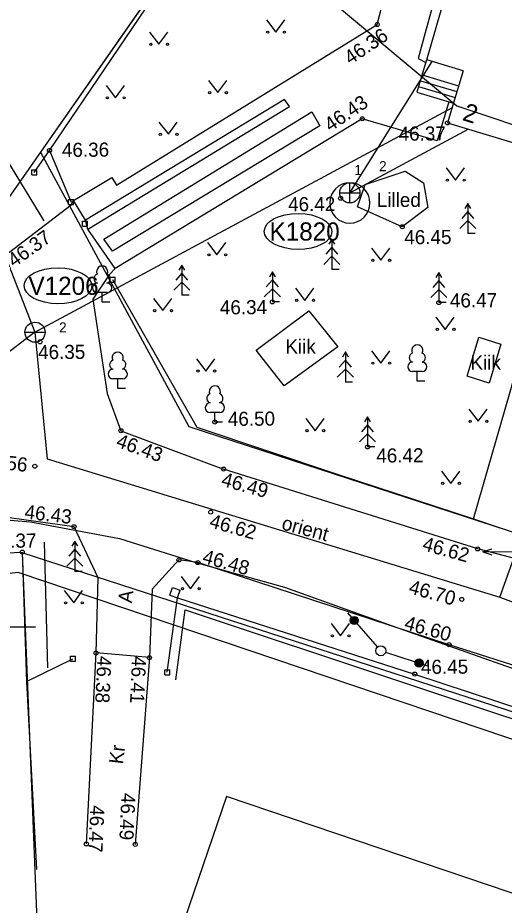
# Model space of a CAD drawing. Extents: x 641765 to 642950, y 6454656 to 6457092.
# Drawn here: x 642501.13 to 642525.27, y 6456286.18 to 6456330.22 of the extents above; entities that cross this region are included whole.
import ezdxf

# ---------------------------------------------------------------- set-up
doc = ezdxf.new("R2010")
doc.units = 0
for name, color, linetype in [('AED', 7, 'Continuous'), ('HALJASTUS', 7, 'Continuous'), ('HOONE', 7, 'Continuous'), ('HOONEDET', 7, 'Continuous'), ('KAEVU_NR', 7, 'Continuous'), ('KKAEV', 7, 'Continuous'), ('KORGUS', 7, 'Continuous'), ('KTRASS', 7, 'Continuous'), ('MOOTPIIR', 7, 'Continuous'), ('MPOHULIIN', 7, 'Continuous'), ('PIIR', 7, 'Continuous'), ('POST', 7, 'Continuous'), ('PUU', 7, 'Continuous'), ('RAJATIS', 7, 'Continuous'), ('SIOHULIIN', 7, 'Continuous'), ('SITRASS', 7, 'Continuous'), ('TEE', 7, 'Continuous'), ('TORU_NR', 7, 'Continuous'), ('VKAEV', 7, 'Continuous'), ('VORK', 7, 'Continuous'), ('VTRASS', 7, 'Continuous')]:
    doc.layers.add(name, color=color, linetype=linetype)

msp = doc.modelspace()

# ---------------------------------------------------------------- linework, layer by layer
at = {"layer": 'AED'}
for p, q in [((642502.702, 6456323.637), (642512.013, 6456337.358)), ((642501.948, 6456322.541), (642502.702, 6456323.637)), ((642502.702, 6456323.637), (642503.773, 6456321.07)), ((642501.823, 6456322.666), (642502.073, 6456322.666)), ((642501.823, 6456322.416), (642501.823, 6456322.666)), ((642502.073, 6456322.416), (642502.073, 6456322.666)), ((642501.823, 6456322.416), (642502.073, 6456322.416)), ((642503.648, 6456321.195), (642503.898, 6456321.195)), ((642503.648, 6456320.945), (642503.648, 6456321.195)), ((642503.648, 6456320.945), (642503.898, 6456320.945)), ((642503.898, 6456320.945), (642503.898, 6456321.195)), ((642504.334, 6456320.124), (642504.584, 6456320.124)), ((642504.334, 6456319.874), (642504.334, 6456320.124)), ((642504.584, 6456319.874), (642504.584, 6456320.124)), ((642504.334, 6456319.874), (642504.584, 6456319.874)), ((642505.704, 6456317.348), (642505.954, 6456317.348)), ((642505.704, 6456317.098), (642505.704, 6456317.348)), ((642505.954, 6456317.098), (642505.954, 6456317.348)), ((642505.704, 6456317.098), (642505.954, 6456317.098)), ((642505.829, 6456317.223), (642510.021, 6456309.905)), ((642510.021, 6456309.905), (642516.979, 6456307.578)), ((642516.979, 6456307.578), (642523.75, 6456305.348)), ((642523.75, 6456305.348), (642531.896, 6456302.596)), ((642508.681, 6456301.561), (642508.807, 6456301.941)), ((642508.807, 6456301.941), (642509.187, 6456301.816)), ((642508.547, 6456297.74), (642509.061, 6456301.436)), ((642508.681, 6456301.561), (642509.061, 6456301.436)), ((642509.061, 6456301.436), (642509.187, 6456301.816)), ((642509.061, 6456301.436), (642520.826, 6456297.654)), ((642501.554, 6456297.291), (642503.861, 6456298.415)), ((642503.736, 6456298.54), (642503.986, 6456298.54)), ((642503.736, 6456298.29), (642503.736, 6456298.54)), ((642503.986, 6456298.29), (642503.986, 6456298.54)), ((642503.736, 6456298.29), (642503.986, 6456298.29)), ((642508.422, 6456297.865), (642508.672, 6456297.865)), ((642508.422, 6456297.615), (642508.422, 6456297.865)), ((642508.422, 6456297.615), (642508.672, 6456297.615)), ((642508.672, 6456297.615), (642508.672, 6456297.865)), ((642520.826, 6456297.654), (642533.311, 6456293.508))]:
    msp.add_line(p, q, dxfattribs=at)
for points in [[(642523.75, 6456305.348), (642525.815, 6456312.513), (642528.998, 6456322.956)], [(642465.636, 6456300.194), (642474.53, 6456301.257), (642491.232, 6456303.247), (642501.351, 6456303.704), (642501.554, 6456297.291), (642502.058, 6456287.96)]]:
    msp.add_lwpolyline(points, dxfattribs=at)
at = {"layer": 'HALJASTUS'}
for p, q in [((642513.472, 6456330.107), (642513.935, 6456329.501)), ((642513.935, 6456329.501), (642514.381, 6456330.107)), ((642507.668, 6456329.503), (642508.131, 6456328.897)), ((642508.131, 6456328.897), (642508.576, 6456329.503)), ((642510.59, 6456327.107), (642511.053, 6456326.5)), ((642511.053, 6456326.5), (642511.499, 6456327.107)), ((642505.516, 6456326.851), (642505.979, 6456326.244)), ((642505.979, 6456326.244), (642506.425, 6456326.851)), ((642508.136, 6456325.042), (642508.6, 6456324.435)), ((642508.6, 6456324.435), (642509.045, 6456325.042)), ((642522.389, 6456322.763), (642522.853, 6456322.156)), ((642522.853, 6456322.156), (642523.298, 6456322.763)), ((642510.551, 6456319.061), (642511.014, 6456318.454)), ((642511.014, 6456318.454), (642511.46, 6456319.061)), ((642518.69, 6456318.788), (642519.153, 6456318.181)), ((642519.153, 6456318.181), (642519.599, 6456318.788)), ((642514.912, 6456316.801), (642515.376, 6456316.194)), ((642515.376, 6456316.194), (642515.821, 6456316.801)), ((642507.864, 6456316.294), (642508.327, 6456315.688)), ((642508.327, 6456315.688), (642508.773, 6456316.294)), ((642521.883, 6456315.359), (642522.347, 6456314.753)), ((642522.347, 6456314.753), (642522.792, 6456315.359)), ((642510.006, 6456313.294), (642510.469, 6456312.687)), ((642510.469, 6456312.687), (642510.915, 6456313.294)), ((642518.69, 6456313.684), (642519.153, 6456313.077)), ((642519.153, 6456313.077), (642519.599, 6456313.684)), ((642523.519, 6456310.8), (642523.982, 6456310.194)), ((642523.982, 6456310.194), (642524.428, 6456310.8)), ((642515.419, 6456310.333), (642515.882, 6456309.726)), ((642515.882, 6456309.726), (642516.328, 6456310.333)), ((642522.156, 6456307.722), (642522.619, 6456307.115)), ((642522.619, 6456307.115), (642523.065, 6456307.722)), ((642502.62, 6456297.966), (642502.446, 6456304.2)), ((642509.241, 6456302.494), (642509.704, 6456301.887)), ((642509.704, 6456301.887), (642510.15, 6456302.494)), ((642503.438, 6456301.793), (642503.902, 6456301.186)), ((642503.902, 6456301.186), (642504.347, 6456301.793)), ((642516.679, 6456300.156), (642517.142, 6456299.549)), ((642517.142, 6456299.549), (642517.588, 6456300.156))]:
    msp.add_line(p, q, dxfattribs=at)
for points in [[(642517.992, 6456320.829), (642518.368, 6456321.938), (642520.353, 6456322.611), (642521.267, 6456322.032), (642521.484, 6456320.798), (642520.211, 6456319.849), (642517.992, 6456320.829)], [(642508.964, 6456297.371), (642509.439, 6456300.836), (642562.719, 6456283.119)]]:
    msp.add_lwpolyline(points, dxfattribs=at)
for centre in [(642513.534, 6456329.501), (642514.363, 6456329.501), (642507.73, 6456328.897), (642508.559, 6456328.897), (642510.652, 6456326.5), (642511.481, 6456326.5), (642505.578, 6456326.244), (642506.407, 6456326.244), (642508.199, 6456324.435), (642509.028, 6456324.435), (642522.452, 6456322.156), (642523.281, 6456322.156), (642510.613, 6456318.454), (642511.442, 6456318.454), (642518.752, 6456318.181), (642519.581, 6456318.181), (642514.975, 6456316.194), (642515.804, 6456316.194), (642507.926, 6456315.688), (642508.755, 6456315.688), (642521.946, 6456314.753), (642522.774, 6456314.753), (642518.752, 6456313.077), (642519.581, 6456313.077), (642510.068, 6456312.687), (642510.897, 6456312.687), (642523.581, 6456310.194), (642524.41, 6456310.194), (642515.481, 6456309.726), (642516.31, 6456309.726), (642522.218, 6456307.115), (642523.047, 6456307.115), (642509.303, 6456301.887), (642510.132, 6456301.887), (642503.501, 6456301.186), (642504.329, 6456301.186), (642516.741, 6456299.549), (642517.57, 6456299.549)]:
    msp.add_circle(centre, 0.055, dxfattribs=at)
at = {"layer": 'HOONE'}
for p, q in [((642521.432, 6456328.126), (642522.705, 6456332.566)), ((642523.226, 6456327.587), (642521.432, 6456328.126)), ((642523.226, 6456327.587), (642522.455, 6456324.999)), ((642522.455, 6456324.999), (642541.069, 6456319.403))]:
    msp.add_line(p, q, dxfattribs=at)
for points in [[(642521.418, 6456328.13), (642520.938, 6456326.519), (642522.746, 6456325.976)], [(642527.718, 6456286.093), (642511.484, 6456291.571), (642508.696, 6456283.386), (642524.909, 6456277.945), (642527.718, 6456286.093)]]:
    msp.add_lwpolyline(points, dxfattribs=at)
at = {"layer": 'HOONEDET'}
for p, q in [((642521.111, 6456327.094), (642522.919, 6456326.55)), ((642521.197, 6456327.381), (642523.005, 6456326.837)), ((642521.024, 6456326.806), (642522.832, 6456326.263))]:
    msp.add_line(p, q, dxfattribs=at)
at = {"layer": 'KAEVU_NR'}
for centre in [(642515.041, 6456319.612), (642503.121, 6456316.916)]:
    msp.add_ellipse(centre, major_axis=(1.678, -0.009), ratio=0.531431, dxfattribs=at)
at = {"layer": 'KKAEV'}
for p, q in [((642517.608, 6456321.028), (642517.608, 6456322.028)), ((642517.108, 6456321.528), (642518.108, 6456321.528))]:
    msp.add_line(p, q, dxfattribs=at)
msp.add_lwpolyline([(642517.608, 6456320.028), (642517.803, 6456320.047), (642517.991, 6456320.104), (642518.164, 6456320.196), (642518.315, 6456320.321), (642518.439, 6456320.472), (642518.532, 6456320.645), (642518.589, 6456320.833), (642518.608, 6456321.028), (642518.589, 6456321.223), (642518.532, 6456321.41), (642518.439, 6456321.583), (642518.315, 6456321.735), (642518.164, 6456321.859), (642517.991, 6456321.952), (642517.803, 6456322.008), (642517.608, 6456322.028), (642517.413, 6456322.008), (642517.225, 6456321.952), (642517.052, 6456321.859), (642516.901, 6456321.735), (642516.777, 6456321.583), (642516.684, 6456321.41), (642516.627, 6456321.223), (642516.608, 6456321.028), (642516.627, 6456320.833), (642516.684, 6456320.645), (642516.777, 6456320.472), (642516.901, 6456320.321), (642517.052, 6456320.196), (642517.225, 6456320.104), (642517.413, 6456320.047)], close=True, dxfattribs=at)
msp.add_circle((642517.608, 6456321.528), 0.5, dxfattribs=at)
at = {"layer": 'KORGUS'}
for centre in [(642518.97, 6456329.882), (642518.228, 6456325.202), (642522.455, 6456324.999), (642502.702, 6456323.637), (642517.152, 6456321.26), (642520.211, 6456319.849), (642513.763, 6456316.118), (642522.026, 6456316.081), (642502.228, 6456314.136), (642510.909, 6456310.159), (642506.248, 6456309.725), (642518.487, 6456308.92), (642501.975, 6456307.966), (642511.341, 6456307.824), (642510.704, 6456305.688), (642503.918, 6456304.962), (642501.351, 6456303.704), (642523.956, 6456303.862), (642509.126, 6456303.317), (642510.064, 6456303.183), (642523.166, 6456301.36), (642522.535, 6456299.112), (642505.011, 6456298.699), (642507.662, 6456298.47), (642520.826, 6456297.654), (642504.531, 6456289.225), (642506.959, 6456289.204)]:
    msp.add_circle(centre, 0.1, dxfattribs=at)
at = {"layer": 'KTRASS'}
for q in [(642521.691, 6456328.048), (642523.485, 6456324.689)]:
    msp.add_line((642517.608, 6456321.528), q, dxfattribs=at)
at = {"layer": 'MOOTPIIR'}
for points in [[(642400.525, 6456342.975), (642427.23, 6456304.872), (642447.648, 6456307.193), (642441.725, 6456317.079), (642445.635, 6456319.941), (642444.225, 6456322.72), (642446.489, 6456324.342), (642443.381, 6456329.544), (642454.4, 6456336.123), (642470.122, 6456346.831), (642476.303, 6456346.783), (642475.72, 6456330.992), (642457.791, 6456308.304), (642495.718, 6456312.71), (642482.79, 6456347.15), (642495.552, 6456348.699), (642522.922, 6456325.85), (642541.169, 6456319.738), (642536.56, 6456301.666), (642567.932, 6456292.312), (642569.173, 6456370.412), (642576.452, 6456370.338), (642577.134, 6456289.028), (642589.455, 6456287.009)], [(642595.779, 6456269.666), (642538.779, 6456290.225), (642532.333, 6456272.382), (642523.071, 6456276.271), (642529.217, 6456293.213), (642501.142, 6456302.689), (642433.607, 6456294.786), (642433.607, 6456294.786), (642460.807, 6456256.34), (642484.199, 6456227.391)]]:
    msp.add_lwpolyline(points, dxfattribs=at)
at = {"layer": 'MPOHULIIN'}
for p, q in [((642524.203, 6456303.721), (642524.656, 6456303.867)), ((642524.203, 6456303.721), (642524.653, 6456303.569)), ((642526.453, 6456303.708), (642524.203, 6456303.721))]:
    msp.add_line(p, q, dxfattribs=at)
at = {"layer": 'PIIR'}
for points in [[(642497.85, 6456317.24), (642511.98, 6456337.47), (642509.26, 6456364.08), (642501.07, 6456363.08), (642496.34, 6456362.54), (642471.94, 6456359.72), (642481.23, 6456344.28), (642482.19, 6456310.81), (642497.84, 6456312.97)], [(642568.65, 6456290.72), (642569.16, 6456334.04), (642535.68, 6456351.87), (642510.72, 6456349.75), (642511.98, 6456337.47), (642502.26, 6456323.55), (642509.62, 6456309.93)], [(642558.01, 6456285.3), (642501.34, 6456303.67), (642503.27, 6456255.56), (642504.01, 6456239.57), (642491.33, 6456223.57), (642532.76, 6456212.33)]]:
    msp.add_lwpolyline(points, close=True, dxfattribs=at)
at = {"layer": 'POST'}
msp.add_circle((642519.143, 6456298.811), 0.25, dxfattribs=at)
at = {"layer": 'PUU'}
for p, q in [((642523.469, 6456321.005), (642523.319, 6456320.755)), ((642523.619, 6456320.755), (642523.469, 6456321.005)), ((642523.469, 6456321.005), (642523.469, 6456319.505)), ((642523.469, 6456320.605), (642523.169, 6456320.255)), ((642523.769, 6456320.255), (642523.469, 6456320.605)), ((642523.469, 6456320.155), (642523.069, 6456319.755)), ((642523.869, 6456319.755), (642523.469, 6456320.155)), ((642523.829, 6456319.505), (642523.469, 6456319.505)), ((642516.716, 6456319.231), (642516.566, 6456318.981)), ((642516.866, 6456318.981), (642516.716, 6456319.231)), ((642516.716, 6456319.231), (642516.716, 6456317.731)), ((642516.716, 6456318.831), (642516.416, 6456318.481)), ((642517.016, 6456318.481), (642516.716, 6456318.831)), ((642516.716, 6456318.381), (642516.316, 6456317.981)), ((642517.116, 6456317.981), (642516.716, 6456318.381)), ((642509.274, 6456317.944), (642509.124, 6456317.694)), ((642509.424, 6456317.694), (642509.274, 6456317.944)), ((642509.274, 6456317.944), (642509.274, 6456316.444)), ((642517.076, 6456317.731), (642516.716, 6456317.731)), ((642509.274, 6456317.544), (642508.974, 6456317.194)), ((642509.574, 6456317.194), (642509.274, 6456317.544)), ((642513.763, 6456317.618), (642513.613, 6456317.368)), ((642513.913, 6456317.368), (642513.763, 6456317.618)), ((642513.763, 6456317.618), (642513.763, 6456316.118)), ((642522.026, 6456317.581), (642521.876, 6456317.331)), ((642522.176, 6456317.331), (642522.026, 6456317.581)), ((642522.026, 6456317.581), (642522.026, 6456316.081)), ((642509.274, 6456317.094), (642508.874, 6456316.694)), ((642509.674, 6456316.694), (642509.274, 6456317.094)), ((642513.763, 6456317.218), (642513.463, 6456316.868)), ((642514.063, 6456316.868), (642513.763, 6456317.218)), ((642522.026, 6456317.181), (642521.726, 6456316.831)), ((642522.326, 6456316.831), (642522.026, 6456317.181)), ((642505.556, 6456316.577), (642505.076, 6456316.577)), ((642505.316, 6456316.102), (642505.316, 6456316.577)), ((642509.634, 6456316.444), (642509.274, 6456316.444)), ((642513.763, 6456316.768), (642513.363, 6456316.368)), ((642514.163, 6456316.368), (642513.763, 6456316.768)), ((642522.026, 6456316.731), (642521.626, 6456316.331)), ((642522.426, 6456316.331), (642522.026, 6456316.731)), ((642505.696, 6456316.102), (642505.316, 6456316.102)), ((642514.123, 6456316.118), (642513.763, 6456316.118)), ((642522.386, 6456316.081), (642522.026, 6456316.081)), ((642517.387, 6456313.633), (642517.237, 6456313.383)), ((642517.537, 6456313.383), (642517.387, 6456313.633)), ((642517.387, 6456313.633), (642517.387, 6456312.133)), ((642517.387, 6456313.233), (642517.087, 6456312.883)), ((642517.687, 6456312.883), (642517.387, 6456313.233)), ((642517.387, 6456312.783), (642516.987, 6456312.383)), ((642517.787, 6456312.383), (642517.387, 6456312.783)), ((642521.196, 6456312.661), (642520.716, 6456312.661)), ((642520.956, 6456312.186), (642520.956, 6456312.661)), ((642506.331, 6456312.302), (642505.851, 6456312.302)), ((642506.091, 6456311.827), (642506.091, 6456312.302)), ((642517.747, 6456312.133), (642517.387, 6456312.133)), ((642521.336, 6456312.186), (642520.956, 6456312.186)), ((642506.471, 6456311.827), (642506.091, 6456311.827)), ((642511.149, 6456310.634), (642510.669, 6456310.634)), ((642510.909, 6456310.159), (642510.909, 6456310.634)), ((642518.487, 6456310.42), (642518.337, 6456310.17)), ((642518.637, 6456310.17), (642518.487, 6456310.42)), ((642518.487, 6456310.42), (642518.487, 6456308.92)), ((642511.289, 6456310.159), (642510.909, 6456310.159)), ((642518.487, 6456310.02), (642518.187, 6456309.67)), ((642518.787, 6456309.67), (642518.487, 6456310.02)), ((642518.487, 6456309.57), (642518.087, 6456309.17)), ((642518.887, 6456309.17), (642518.487, 6456309.57)), ((642518.847, 6456308.92), (642518.487, 6456308.92)), ((642503.955, 6456304.25), (642503.805, 6456304)), ((642504.105, 6456304), (642503.955, 6456304.25)), ((642503.955, 6456304.25), (642503.955, 6456302.75)), ((642503.955, 6456303.85), (642503.655, 6456303.5)), ((642504.255, 6456303.5), (642503.955, 6456303.85)), ((642503.955, 6456303.4), (642503.555, 6456303)), ((642504.355, 6456303), (642503.955, 6456303.4)), ((642504.315, 6456302.75), (642503.955, 6456302.75))]:
    msp.add_line(p, q, dxfattribs=at)
for centre, radius, start, end in [((642505.316, 6456317.622), 0.277, 332.5799, 207.4201), ((642505.146, 6456317.274), 0.233, 109.0217, 253.1415), ((642505.487, 6456317.274), 0.233, 286.8508, 70.9859), ((642505.079, 6456316.814), 0.238, 90.0016, 269.3953), ((642505.554, 6456316.814), 0.238, 270.6047, 89.9984), ((642520.956, 6456313.706), 0.277, 332.5799, 207.4201), ((642506.091, 6456313.347), 0.277, 332.5799, 207.4201), ((642520.786, 6456313.359), 0.233, 109.0217, 253.1415), ((642521.126, 6456313.359), 0.233, 286.8508, 70.9859), ((642505.921, 6456313), 0.233, 109.0217, 253.1415), ((642506.262, 6456313), 0.233, 286.8508, 70.9859), ((642520.719, 6456312.899), 0.238, 90.0016, 269.3953), ((642521.194, 6456312.899), 0.238, 270.6047, 89.9984), ((642505.854, 6456312.54), 0.238, 90.0016, 269.3953), ((642506.329, 6456312.54), 0.238, 270.6047, 89.9984), ((642510.739, 6456311.331), 0.233, 109.0217, 253.1415), ((642510.909, 6456311.679), 0.277, 332.5799, 207.4201), ((642511.079, 6456311.331), 0.233, 286.8508, 70.9859), ((642510.672, 6456310.871), 0.238, 90.0016, 269.3953), ((642511.147, 6456310.871), 0.238, 270.6047, 89.9984)]:
    msp.add_arc(centre, radius, start, end, dxfattribs=at)
at = {"layer": 'RAJATIS'}
for points in [[(642515.576, 6456315.668), (642517.014, 6456313.885), (642514.346, 6456311.959), (642512.957, 6456313.726)], [(642524.014, 6456314.365), (642525.1, 6456314.013), (642524.532, 6456312.091), (642523.433, 6456312.43)]]:
    msp.add_lwpolyline(points, close=True, dxfattribs=at)
at = {"layer": 'SIOHULIIN'}
for p, q in [((642518.978, 6456298.999), (642517.502, 6456300.685)), ((642519.143, 6456298.811), (642519.143, 6456298.811)), ((642519.143, 6456298.811), (642519.143, 6456298.811)), ((642519.381, 6456298.735), (642521.515, 6456298.05))]:
    msp.add_line(p, q, dxfattribs=at)
for centre, radius in [((642517.829, 6456300.311), 0.199), ((642517.829, 6456300.311), 0.19), ((642517.829, 6456300.311), 0.18), ((642517.829, 6456300.311), 0.171), ((642517.829, 6456300.311), 0.162), ((642517.829, 6456300.311), 0.152), ((642517.829, 6456300.311), 0.143), ((642517.829, 6456300.311), 0.133), ((642517.829, 6456300.311), 0.124), ((642517.829, 6456300.311), 0.114), ((642517.829, 6456300.311), 0.105), ((642517.829, 6456300.311), 0.0953), ((642517.829, 6456300.311), 0.0858), ((642517.829, 6456300.311), 0.0763), ((642517.829, 6456300.311), 0.0669), ((642517.829, 6456300.311), 0.0574), ((642517.829, 6456300.311), 0.0479), ((642517.829, 6456300.311), 0.0385), ((642517.829, 6456300.311), 0.029), ((642517.829, 6456300.311), 0.0195), ((642517.829, 6456300.311), 0.0101), ((642517.829, 6456300.311), 0.00061), ((642521.042, 6456298.202), 0.199), ((642521.042, 6456298.202), 0.19), ((642521.042, 6456298.202), 0.18), ((642521.042, 6456298.202), 0.171), ((642521.042, 6456298.202), 0.162), ((642521.042, 6456298.202), 0.152), ((642521.042, 6456298.202), 0.143), ((642521.042, 6456298.202), 0.133), ((642521.042, 6456298.202), 0.124), ((642521.042, 6456298.202), 0.114), ((642521.042, 6456298.202), 0.105), ((642521.042, 6456298.202), 0.0953), ((642521.042, 6456298.202), 0.0858), ((642521.042, 6456298.202), 0.0763), ((642521.042, 6456298.202), 0.0669), ((642521.042, 6456298.202), 0.0574), ((642521.042, 6456298.202), 0.0479), ((642521.042, 6456298.202), 0.0385), ((642521.042, 6456298.202), 0.029), ((642521.042, 6456298.202), 0.0195), ((642521.042, 6456298.202), 0.0101), ((642521.042, 6456298.202), 0.00061)]:
    msp.add_circle(centre, radius, dxfattribs=at)
at = {"layer": 'SITRASS'}
msp.add_lwpolyline([(642497.895, 6456305.515), (642501.76, 6456305.209), (642506.184, 6456304.376), (642509.918, 6456303.207), (642514.365, 6456301.971), (642519.705, 6456300.053), (642531.57, 6456295.858), (642535.677, 6456294.806), (642536.976, 6456294.415), (642537.31, 6456292.915), (642538.184, 6456292.702)], dxfattribs=at)
at = {"layer": 'TEE'}
for p, q in [((642518.97, 6456329.882), (642519.808, 6456333.118)), ((642522.185, 6456332.508), (642521.001, 6456328.197)), ((642506.027, 6456321.902), (642518.97, 6456329.882)), ((642521.001, 6456328.197), (642521.379, 6456328)), ((642502.43, 6456320.133), (642498.187, 6456327.116)), ((642514.372, 6456326.167), (642504.488, 6456320.175)), ((642514.615, 6456325.815), (642514.372, 6456326.167)), ((642504.602, 6456319.726), (642514.615, 6456325.815)), ((642522.519, 6456326.044), (642521.943, 6456324.113)), ((642505.404, 6456319.233), (642515.718, 6456325.551)), ((642518.228, 6456325.202), (642505.962, 6456317.772)), ((642515.718, 6456325.551), (642516.118, 6456324.855)), ((642521.943, 6456324.113), (642518.228, 6456325.202)), ((642516.118, 6456324.855), (642505.833, 6456318.628)), ((642503.896, 6456321.145), (642505.793, 6456322.297)), ((642505.793, 6456322.297), (642506.027, 6456321.902)), ((642505.962, 6456317.772), (642504.602, 6456319.726)), ((642505.833, 6456318.628), (642505.404, 6456319.233)), ((642504.857, 6456316.25), (642505.568, 6456311.58)), ((642505.568, 6456311.58), (642506.248, 6456309.725)), ((642506.248, 6456309.725), (642511.341, 6456307.824)), ((642503.918, 6456304.962), (642497.465, 6456305.845)), ((642510.064, 6456303.183), (642509.126, 6456303.317)), ((642504.531, 6456289.225), (642505.011, 6456298.699)), ((642507.662, 6456298.47), (642506.959, 6456289.204))]:
    msp.add_line(p, q, dxfattribs=at)
for points in [[(642500.153, 6456318.167), (642503.775, 6456320.927), (642503.896, 6456321.145)], [(642504.602, 6456319.726), (642504.488, 6456320.175), (642503.896, 6456321.145)], [(642505.962, 6456317.772), (642505.67, 6456317.46), (642504.857, 6456316.25)], [(642531.011, 6456302.013), (642523.956, 6456303.862), (642511.341, 6456307.824)], [(642507.662, 6456298.47), (642505.011, 6456298.699), (642505.121, 6456302.427), (642503.918, 6456304.962)], [(642509.126, 6456303.317), (642507.79, 6456301.859), (642507.662, 6456298.47)], [(642535.187, 6456295.062), (642522.535, 6456299.112), (642510.064, 6456303.183)]]:
    msp.add_lwpolyline(points, dxfattribs=at)
at = {"layer": 'VKAEV'}
msp.add_line((642501.482, 6456314.613), (642502.482, 6456314.613), dxfattribs=at)
msp.add_circle((642501.982, 6456314.613), 0.5, dxfattribs=at)
at = {"layer": 'VORK'}
msp.add_line((642498, 6456300), (642502, 6456300), dxfattribs=at)
at = {"layer": 'VTRASS'}
for p, q in [((642501.982, 6456314.613), (642522.676, 6456325.742)), ((642525.061, 6456301.465), (642532.329, 6456322.031))]:
    msp.add_line(p, q, dxfattribs=at)
for points in [[(642489.138, 6456347.578), (642501.982, 6456314.613), (642502.586, 6456308.332), (642525.061, 6456301.465), (642535.936, 6456297.399), (642528.628, 6456279.798), (642527.358, 6456234.635)], [(642501.982, 6456314.613), (642499.399, 6456312.654), (642499.372, 6456312.566), (642478.772, 6456310.802), (642448.777, 6456329.491), (642445.217, 6456327.553)]]:
    msp.add_lwpolyline(points, dxfattribs=at)

# ---------------------------------------------------------------- texts
at = {"layer": 'HALJASTUS'}
msp.add_text('Lilled', height=0.7, rotation=360, dxfattribs=at).set_placement((642518.946, 6456320.83))
at = {"layer": 'HOONE'}
msp.add_text('2', height=0.9, rotation=342.4967, dxfattribs=at).set_placement((642523.147, 6456325.149))
at = {"layer": 'KAEVU_NR'}
for s, p in [('K1820', (642513.624, 6456319.162)), ('V1206', (642501.658, 6456316.466))]:
    msp.add_text(s, height=0.9, dxfattribs=at).set_placement(p)
at = {"layer": 'KORGUS'}
for s, rotation, p in [('46.36', 33.9684, (642517.632, 6456327.862)), ('46.43', 33.9684, (642516.64, 6456324.537)), ('46.37', 0.4027, (642520.032, 6456324.112)), ('46.36', 0.4027, (642503.321, 6456323.31)), ('46.42', 0.4027, (642514.546, 6456320.612)), ('46.37', 35.2023, (642500.94, 6456317.807)), ('46.45', 0.4027, (642520.313, 6456318.975)), ('46.47', 0.4027, (642522.579, 6456315.84)), ('46.34', 0.4027, (642511.16, 6456315.496)), ('46.35', 0.4027, (642502.138, 6456313.276)), ('46.50', 0.4027, (642511.556, 6456309.963)), ('46.43', 340.3646, (642505.961, 6456308.946)), ('46.56', 353.4238, (642499.242, 6456307.948)), ('46.42', 0.4027, (642518.924, 6456308.143)), ('46.49', 344.4734, (642511.183, 6456307.007)), ('46.43', 353.4238, (642501.437, 6456305.369)), ('46.62', 344.4734, (642510.593, 6456304.943)), ('46.37', 0.4027, (642499.711, 6456303.913)), ('46.62', 344.4734, (642521.164, 6456303.814)), ('46.48', 344.4734, (642510.249, 6456303.178)), ('46.70', 344.4734, (642520.488, 6456301.673)), ('46.60', 344.4734, (642520.266, 6456299.891)), ('46.38', 267.3376, (642505.082, 6456298.567)), ('46.41', 267.3376, (642506.804, 6456298.554)), ('46.45', 0.4027, (642521.141, 6456297.658)), ('46.49', 267.3376, (642506.276, 6456291.768)), ('46.47', 267.3376, (642504.737, 6456291.161))]:
    msp.add_text(s, height=0.7, rotation=rotation, dxfattribs=at).set_placement(p)
at = {"layer": 'RAJATIS'}
for p in [(642514.406, 6456313.556), (642523.595, 6456312.759)]:
    msp.add_text('Kiik', height=0.7, dxfattribs=at).set_placement(p)
at = {"layer": 'TEE'}
for s, p in [('A', (642506.796, 6456301.15)), ('Kr', (642506.347, 6456293.16))]:
    msp.add_text(s, height=0.7, rotation=83.4874, dxfattribs=at).set_placement(p)
at = {"layer": 'TORU_NR'}
for s, p in [('2', (642519.063, 6456322.602)), ('1', (642517.832, 6456322.415)), ('2', (642503.18, 6456314.604))]:
    msp.add_text(s, height=0.5, dxfattribs=at).set_placement(p)
at = {"layer": 'VTRASS'}
msp.add_text('orient', height=0.7, rotation=345.0064, dxfattribs=at).set_placement((642514.178, 6456304.842))

doc.saveas('drawing.dxf')
